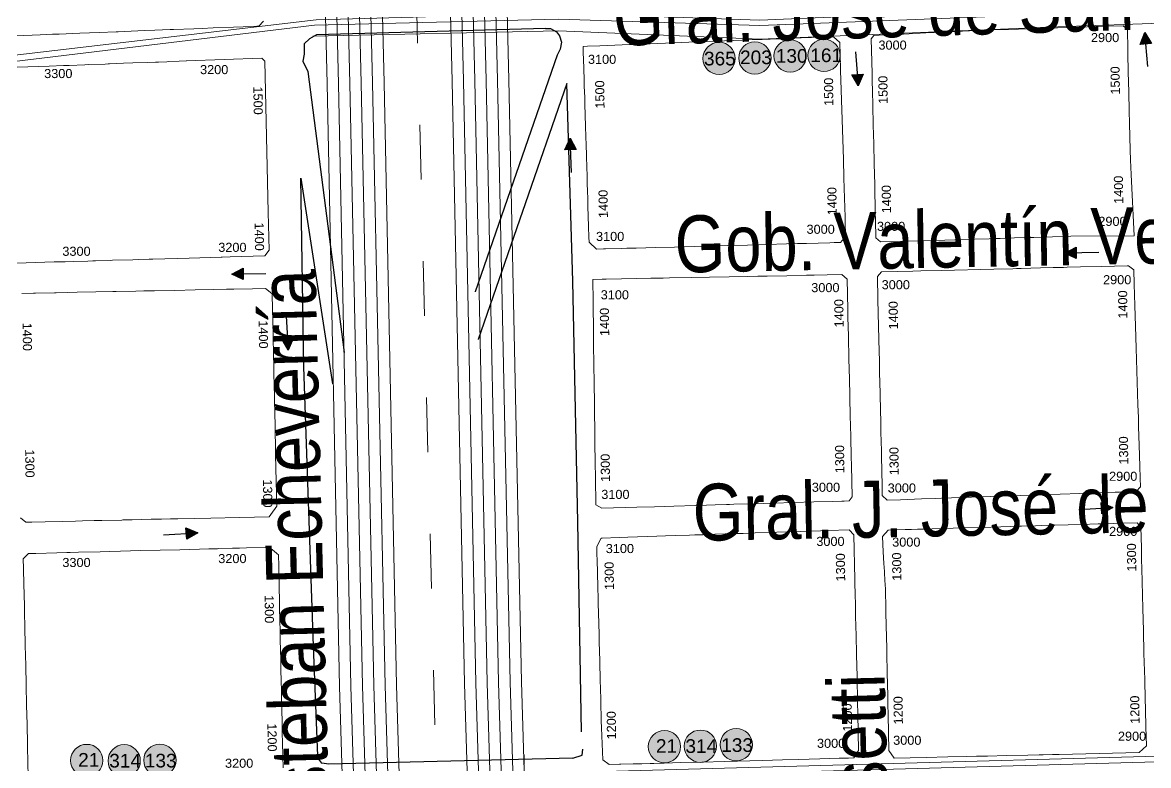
# Model space of a CAD drawing. Header units: millimetres. Extents: x 11558 to 23675, y 49449 to 61482.
# Drawn here: x 17395.4 to 17890.8, y 54716.5 to 55043.2 of the extents above; entities that cross this region are included whole.
import ezdxf

# ---------------------------------------------------------------- set-up
doc = ezdxf.new("R2010")
doc.units = ezdxf.units.MM
doc.linetypes.add('ACAD_ISO03W100', pattern=[30, 12, -18])
for name, color, linetype in [('0. autopistas', 254, 'Continuous'), ('0. plano base - nombres calles', 22, 'Continuous'), ('0. Plano Base - PLANO', 254, 'Continuous'), ('0. Plano base - sentido calles', 253, 'Continuous'), ('0.BARRIOS - DIVISIÓN', 12, 'ACAD_ISO03W100'), ('7. puesta en valor CC la lucila', 212, 'Continuous'), ('numeración', 7, 'Continuous')]:
    doc.layers.add(name, color=color, linetype=linetype)
for name, color, linetype, true_color in [('Linea 130 IDA', 7, 'Continuous', 0x26921c), ('Linea 133 ida', 7, 'Continuous', 0x940000), ('Linea 15 a Cap', 7, 'Continuous', 0x13f12d), ('Linea 15 a Prov', 7, 'Continuous', 0x077e15), ('linea 161 vuelta', 7, 'Continuous', 0x9d070c), ('Linea 194 ida', 7, 'Continuous', 0x8f148f), ('Linea 194 vuelta', 7, 'Continuous', 0x34dad7), ('Linea 203 REGRESO', 7, 'Continuous', 0x9e7700), ('Linea 21 IDA Ramal F', 7, 'Continuous', 0x001861), ('Linea 228 ida', 7, 'Continuous', 0x8d6453), ('Linea 228 vuelta', 7, 'Continuous', 0x73a95b), ('Linea 314 IDA', 7, 'Continuous', 0x141414), ('Linea 314 REGRESO', 7, 'Continuous', 0xe00000), ('Linea 365 REGRESO', 7, 'Continuous', 0xcc3300), ('Linea 371', 7, 'Continuous', 0xfb0804), ('Linea 430', 7, 'Continuous', 0xdb7a0a), ('Linea 57 ida', 7, 'Continuous', 0xf6120e), ('Linea 57 vuelta', 7, 'Continuous', 0x71160a)]:
    doc.layers.add(name, color=color, linetype=linetype, true_color=true_color)
doc.layers.get('7. puesta en valor CC la lucila').off()
doc.styles.get("Standard").update_dxf_attribs({"font": 'arial.ttf'})

# ---------------------------------------------------------------- blocks, each defined once
blk = doc.blocks.new('MANZANAS')
at = {"layer": '0. Plano Base - PLANO', "color": 0, "linetype": 'Continuous', "lineweight": 5}
blk.add_line((5637562.08, 6177829.86), (5637564.05, 6177826.16), dxfattribs=at)
for points in [[(5637606.61, 6178107.64), (5637597.35, 6178102.47), (5637594.67, 6178103.19), (5637593.85, 6178104.68), (5637591.78, 6178108.45), (5637588.41, 6178114.59), (5637584.68, 6178121.38), (5637583.43, 6178123.65), (5637579, 6178131.7), (5637574.77, 6178139.4), (5637570.82, 6178146.59), (5637566.56, 6178154.34), (5637563.62, 6178159.67), (5637561.45, 6178163.63), (5637559.84, 6178166.55), (5637557.43, 6178170.94), (5637552.5, 6178179.92), (5637552.84, 6178181.74), (5637559.07, 6178185.35), (5637564.17, 6178188.31), (5637572.61, 6178193.22), (5637579.06, 6178196.96), (5637580.91, 6178198.04), (5637581.38, 6178198.31), (5637589.27, 6178202.89), (5637592.67, 6178204.87), (5637596.62, 6178207.16), (5637604.19, 6178211.4), (5637611.82, 6178215.68), (5637619.23, 6178219.83), (5637626.83, 6178224.09), (5637634.4, 6178228.33), (5637641.28, 6178232.18), (5637642.03, 6178232.6), (5637648.22, 6178236.07), (5637650.64, 6178235.45), (5637651.29, 6178234.27), (5637654.24, 6178228.87), (5637655.69, 6178226.24), (5637659.59, 6178219.11), (5637663.86, 6178211.32), (5637667.91, 6178203.93), (5637670.44, 6178199.31), (5637676.16, 6178188.89), (5637678.3, 6178185.19), (5637681.5, 6178179.67), (5637695.11, 6178156.23), (5637670.43, 6178143.25), (5637668.62, 6178142.24), (5637663.42, 6178139.34), (5637656.26, 6178135.34), (5637653.59, 6178133.85), (5637648.85, 6178131.21), (5637646.29, 6178129.78), (5637643.3, 6178128.11), (5637642.32, 6178127.57), (5637640.91, 6178126.78), (5637639.04, 6178125.74), (5637633.4, 6178122.59), (5637625.9, 6178118.4), (5637618.23, 6178114.12)], [(5637490.6, 6178043.54), (5637487.88, 6178042.03), (5637483.54, 6178043.28), (5637482.45, 6178045.23), (5637480.17, 6178049.31), (5637475.82, 6178057.11), (5637474.48, 6178059.51), (5637472.31, 6178063.4), (5637471.28, 6178065.24), (5637469.57, 6178068.31), (5637467.27, 6178072.41), (5637465.41, 6178075.75), (5637464.75, 6178076.94), (5637462.84, 6178080.35), (5637458.82, 6178087.55), (5637456.15, 6178092.33), (5637455.74, 6178093.07), (5637454.54, 6178095.21), (5637453.04, 6178097.9), (5637452.54, 6178098.8), (5637450.11, 6178103.14), (5637449.16, 6178104.85), (5637448.85, 6178105.41), (5637446.19, 6178110.17), (5637442.72, 6178116.38), (5637442.44, 6178116.88), (5637441.54, 6178118.49), (5637443.25, 6178119.47), (5637447.99, 6178122.17), (5637450.84, 6178123.79), (5637459.32, 6178128.62), (5637460.43, 6178129.25), (5637461.24, 6178129.71), (5637462.03, 6178130.16), (5637466.54, 6178132.73), (5637467.19, 6178133.1), (5637481.94, 6178141.5), (5637502.41, 6178153.16), (5637504.71, 6178154.47), (5637509.9, 6178157.43), (5637510.1, 6178157.54), (5637516.24, 6178161.04), (5637517.3, 6178161.64), (5637517.42, 6178161.71), (5637520.38, 6178163.39), (5637521.88, 6178164.25), (5637524.93, 6178165.99), (5637528.96, 6178168.28), (5637537.35, 6178173.06), (5637540.97, 6178172.1), (5637543.78, 6178167.07), (5637546.98, 6178161.33), (5637549.07, 6178157.59), (5637555.42, 6178146.22), (5637561.78, 6178134.83), (5637566.04, 6178127.19), (5637570.09, 6178119.93), (5637574.42, 6178112.19), (5637578.39, 6178105.07), (5637579.16, 6178103.69), (5637582.61, 6178097.52), (5637581.78, 6178094.14), (5637579.4, 6178092.82), (5637577.7, 6178091.87), (5637568.75, 6178086.91), (5637566.41, 6178085.61), (5637565.24, 6178084.96), (5637560.97, 6178082.59), (5637553.43, 6178078.41), (5637545.97, 6178074.27), (5637538.43, 6178070.08), (5637534.46, 6178067.88), (5637525.59, 6178062.96), (5637520.45, 6178060.11), (5637517.95, 6178058.72), (5637510.62, 6178054.65), (5637503.15, 6178050.51), (5637501.09, 6178049.36), (5637499.63, 6178048.55), (5637497.51, 6178047.37), (5637491.3, 6178043.93)], [(5637657.4, 6178005.93), (5637652.32, 6178003.06), (5637649.47, 6178003.81), (5637647.88, 6178006.72), (5637643.73, 6178014.28), (5637641.71, 6178017.97), (5637640.01, 6178021.08), (5637636.03, 6178028.35), (5637633.6, 6178032.78), (5637631.7, 6178036.24), (5637627.78, 6178043.39), (5637623.46, 6178051.29), (5637620.87, 6178056.01), (5637619, 6178059.42), (5637613.74, 6178069.01), (5637608.03, 6178079.44), (5637603.14, 6178088.37), (5637603.83, 6178090.96), (5637615.81, 6178097.58), (5637618.98, 6178099.33), (5637626.92, 6178103.71), (5637647.03, 6178114.81), (5637654.35, 6178118.84), (5637655.78, 6178119.63), (5637657.64, 6178120.66), (5637665.05, 6178124.75), (5637669.9, 6178127.43), (5637673.97, 6178129.67), (5637675.39, 6178130.46), (5637680.48, 6178133.27), (5637688.66, 6178137.78), (5637698.49, 6178143.21), (5637698.98, 6178143.48), (5637701.85, 6178142.95), (5637704.92, 6178137.47), (5637709.51, 6178129.27), (5637713.95, 6178121.33), (5637718.71, 6178112.82), (5637730.84, 6178091.16), (5637733.57, 6178086.28), (5637735.56, 6178082.72), (5637739.55, 6178075.59), (5637744.04, 6178067.57), (5637746.6, 6178062.99), (5637748.5, 6178059.59), (5637747.76, 6178056.95), (5637744.36, 6178055.04), (5637743.33, 6178054.45), (5637741.29, 6178053.3), (5637740.15, 6178052.66), (5637739.67, 6178052.39), (5637736.47, 6178050.58), (5637732.76, 6178048.48), (5637731.16, 6178047.58), (5637726.07, 6178044.71), (5637718.61, 6178040.49), (5637711.19, 6178036.3), (5637706.72, 6178033.78), (5637703.24, 6178031.81), (5637701.43, 6178030.79), (5637699.21, 6178029.54), (5637696.08, 6178027.77), (5637692.05, 6178025.49), (5637688.61, 6178023.55), (5637680.71, 6178019.09), (5637673.09, 6178014.78), (5637670.76, 6178013.47), (5637665.47, 6178010.49)], [(5637555.98, 6177949.51), (5637542.46, 6177941.96), (5637539.44, 6177942.12), (5637533.76, 6177952.7), (5637530.75, 6177958.32), (5637526.52, 6177966.2), (5637522.66, 6177973.4), (5637521.47, 6177975.61), (5637519.93, 6177978.47), (5637518.3, 6177981.53), (5637514.22, 6177989.12), (5637510.17, 6177996.68), (5637506.17, 6178004.13), (5637501.9, 6178012.09), (5637499.15, 6178017.2), (5637498.36, 6178018.69), (5637497.49, 6178020.31), (5637497.19, 6178020.87), (5637492.56, 6178029.49), (5637496.18, 6178031.45), (5637497.72, 6178032.29), (5637503.69, 6178035.54), (5637514.95, 6178041.66), (5637519.78, 6178044.29), (5637522.29, 6178045.66), (5637530.55, 6178050.15), (5637537.64, 6178054.01), (5637545.32, 6178058.18), (5637552.54, 6178062.11), (5637556.4, 6178064.21), (5637560.03, 6178066.19), (5637567.53, 6178070.27), (5637575.19, 6178074.43), (5637578.11, 6178076.02), (5637583.16, 6178078.77), (5637588.89, 6178081.88), (5637591.79, 6178081.16), (5637598.25, 6178069.4), (5637599.53, 6178067.09), (5637600.31, 6178065.68), (5637601.46, 6178063.58), (5637604.21, 6178058.57), (5637608.45, 6178050.86), (5637611.09, 6178046.08), (5637612.72, 6178043.11), (5637616.77, 6178035.74), (5637620.92, 6178028.2), (5637622.77, 6178024.84), (5637625.33, 6178020.19), (5637629.48, 6178012.64), (5637631.29, 6178009.34), (5637637.93, 6177997.27), (5637637.55, 6177995.01), (5637635.61, 6177993.93), (5637634.74, 6177993.44), (5637631.15, 6177991.44), (5637623.95, 6177987.42), (5637616.17, 6177983.08), (5637608.63, 6177978.88), (5637600.89, 6177974.56), (5637593.32, 6177970.34), (5637591.62, 6177969.39), (5637590.47, 6177968.74), (5637586.03, 6177966.27), (5637582.72, 6177964.42), (5637578.5, 6177962.07), (5637570.22, 6177957.45), (5637562.71, 6177953.26)], [(5637719.62, 6177910.49), (5637707.32, 6177903.74), (5637703.7, 6177905.67), (5637696.15, 6177919.47), (5637693.92, 6177923.55), (5637692.1, 6177926.89), (5637687.34, 6177935.58), (5637683.15, 6177943.25), (5637678.7, 6177951.38), (5637678.38, 6177951.97), (5637676.71, 6177955.01), (5637675.19, 6177957.8), (5637672.51, 6177962.7), (5637670.95, 6177965.55), (5637669.72, 6177967.8), (5637668.54, 6177969.79), (5637667.79, 6177971.05), (5637665.84, 6177974.33), (5637665.67, 6177974.62), (5637663.86, 6177977.67), (5637661.22, 6177982.11), (5637657.79, 6177987.89), (5637658.72, 6177991.52), (5637665.24, 6177995.15), (5637667.7, 6177996.53), (5637670.03, 6177997.82), (5637672.39, 6177999.14), (5637678.97, 6178002.81), (5637683.74, 6178005.46), (5637687.13, 6178007.36), (5637694.64, 6178011.54), (5637702.01, 6178015.65), (5637709.48, 6178019.81), (5637709.98, 6178020.09), (5637715.39, 6178023.1), (5637717.86, 6178024.48), (5637732.95, 6178032.89), (5637739.54, 6178036.57), (5637741.7, 6178037.77), (5637749.05, 6178041.87), (5637754.49, 6178044.89), (5637756.77, 6178043.95), (5637761.17, 6178036), (5637763.7, 6178031.41), (5637765.6, 6178027.97), (5637774.07, 6178012.62), (5637778.78, 6178004.1), (5637783.64, 6177995.29), (5637789.18, 6177985.28), (5637789.79, 6177984.17), (5637798.94, 6177967.6), (5637799.27, 6177967), (5637803.3, 6177959.7), (5637801.93, 6177955.63), (5637771.03, 6177938.71), (5637768.41, 6177937.27), (5637764.77, 6177935.28), (5637763.23, 6177934.43), (5637758.92, 6177932.06), (5637750.61, 6177927.5), (5637743.34, 6177923.51), (5637739.11, 6177921.19), (5637735.38, 6177919.14), (5637727.98, 6177915.08)], [(5637601.35, 6177845.64), (5637597.38, 6177843.44), (5637593.89, 6177844), (5637586.96, 6177856.17), (5637585.38, 6177858.95), (5637581.17, 6177866.58), (5637578.32, 6177871.73), (5637577.03, 6177874.07), (5637572.61, 6177882.09), (5637568.7, 6177889.16), (5637567.01, 6177892.22), (5637564.74, 6177896.35), (5637560.39, 6177904.21), (5637556.01, 6177912.16), (5637554.94, 6177914.09), (5637554.05, 6177915.7), (5637552.91, 6177917.77), (5637552.13, 6177919.18), (5637549.05, 6177924.76), (5637548.31, 6177926.09), (5637548.38, 6177930.21), (5637548.65, 6177930.39), (5637555.19, 6177934.07), (5637558.52, 6177935.95), (5637569.73, 6177942.26), (5637573.04, 6177944.12), (5637576.74, 6177946.2), (5637582.23, 6177949.3), (5637584.31, 6177950.46), (5637584.89, 6177950.8), (5637587.32, 6177952.16), (5637591.2, 6177954.35), (5637591.88, 6177954.73), (5637599.83, 6177959.2), (5637602.73, 6177960.83), (5637607.37, 6177963.44), (5637615.75, 6177968.17), (5637624.62, 6177973.16), (5637632.48, 6177977.58), (5637635.45, 6177979.25), (5637643.45, 6177983.75), (5637646.35, 6177982.7), (5637655.79, 6177965.46), (5637659.61, 6177958.5), (5637660.35, 6177957.13), (5637663.3, 6177951.75), (5637665.86, 6177947.09), (5637667.38, 6177944.32), (5637671.73, 6177936.38), (5637676.16, 6177928.28), (5637678.11, 6177924.73), (5637679.93, 6177921.42), (5637681.79, 6177918.02), (5637684.19, 6177913.63), (5637691.88, 6177899.59), (5637691.49, 6177895.66), (5637689.42, 6177894.51), (5637685.92, 6177892.57), (5637678.5, 6177888.45), (5637670.21, 6177883.85), (5637664.04, 6177880.42), (5637656.36, 6177876.16), (5637641.84, 6177868.11), (5637633.05, 6177863.23), (5637624.89, 6177858.7), (5637618.54, 6177855.18), (5637614.58, 6177852.98), (5637613.1, 6177852.16), (5637609.87, 6177850.37), (5637606.63, 6177848.57), (5637601.91, 6177845.95)]]:
    blk.add_lwpolyline(points, close=True, dxfattribs=at)
for points in [[(5637311.63, 6178063.53), (5637310.81, 6178060.56), (5637310.06, 6178060.14), (5637304.8, 6178057.14), (5637301.11, 6178055.04), (5637293.43, 6178050.65), (5637289.21, 6178048.24), (5637286, 6178046.41), (5637278.24, 6178041.99), (5637276.98, 6178041.27), (5637271.03, 6178037.87), (5637267.27, 6178035.73), (5637264.57, 6178034.19), (5637257.09, 6178029.92), (5637256.31, 6178029.47), (5637249.82, 6178025.77), (5637242.39, 6178021.53), (5637234.49, 6178017.03), (5637231.9, 6178015.55), (5637229.75, 6178014.32), (5637227.15, 6178012.84), (5637217.95, 6178007.59)], [(5637449.22, 6178000.74), (5637433.19, 6178109.76), (5637433.19, 6178112.76), (5637432.19, 6178115.76), (5637430.19, 6178117.76), (5637428.2, 6178118.76), (5637425.2, 6178118.77), (5637423.19, 6178117.77), (5637335.15, 6178068.85), (5637333.14, 6178065.86), (5637332.14, 6178062.86), (5637334.14, 6178058.86), (5637335.13, 6178055.85), (5637339.13, 6178052.85), (5637410.4, 6177950.49)], [(5637579.93, 6177850.62), (5637536.01, 6177931.66), (5637485.1, 6178024.71), (5637442.67, 6178100.66), (5637460.01, 6177982.75)], [(5637224.8, 6177995.48), (5637237.02, 6178002.42), (5637242.52, 6178005.55), (5637244.68, 6178006.77), (5637250.71, 6178010.2), (5637251.99, 6178010.93), (5637258.53, 6178014.64), (5637259.65, 6178015.28), (5637260.14, 6178015.56), (5637265.58, 6178018.65), (5637269.11, 6178020.66), (5637274.65, 6178023.8), (5637277.79, 6178025.59), (5637278.93, 6178026.23), (5637282.12, 6178028.05), (5637282.75, 6178028.41), (5637286.9, 6178030.76), (5637289.48, 6178032.23), (5637289.62, 6178032.31), (5637318.47, 6178048.7), (5637320.3, 6178048.09), (5637352.23, 6177989.88), (5637360.24, 6177975.29), (5637359.78, 6177972.13), (5637346.42, 6177964.69), (5637343.32, 6177962.97), (5637342.93, 6177962.75), (5637330.64, 6177955.91), (5637316.67, 6177948.13), (5637315.35, 6177947.39), (5637311.08, 6177945.01), (5637309.03, 6177943.88), (5637301.2, 6177939.52), (5637300.38, 6177939.06), (5637294.63, 6177935.86), (5637293.65, 6177935.31), (5637291.76, 6177934.26), (5637286.08, 6177931.1), (5637283, 6177929.38), (5637278.73, 6177927.01), (5637271.62, 6177923.05), (5637267.97, 6177921.01), (5637263.5, 6177918.53)], [(5637412.13, 6177935.93), (5637358.09, 6178009.83), (5637397.52, 6177936.79), (5637457.91, 6177829.73), (5637481.87, 6177787.71), (5637482.87, 6177786.71), (5637484.87, 6177785.71), (5637487.87, 6177786.71), (5637581.92, 6177838.61), (5637584.93, 6177841.61), (5637583.93, 6177844.11)], [(5637272.48, 6177908.19), (5637276.98, 6177910.64), (5637277.81, 6177911.09), (5637285.17, 6177915.1), (5637285.8, 6177915.45), (5637290.22, 6177917.86), (5637293.82, 6177919.82), (5637301.07, 6177923.77), (5637307.6, 6177927.33), (5637308.93, 6177928.06), (5637316.6, 6177932.24), (5637319.63, 6177933.89), (5637323.78, 6177936.15), (5637331.57, 6177940.4), (5637339.53, 6177944.74), (5637346.71, 6177948.65), (5637351.58, 6177951.31), (5637354.36, 6177952.83), (5637361.64, 6177956.8), (5637366.71, 6177959.56), (5637370.11, 6177958.92), (5637370.37, 6177958.87), (5637373.67, 6177952.82), (5637378.25, 6177944.43), (5637380.21, 6177940.84), (5637382.47, 6177936.71), (5637386.36, 6177929.58), (5637390.58, 6177921.86), (5637391.01, 6177921.07), (5637393.67, 6177916.2), (5637394.8, 6177914.13), (5637403.03, 6177899.06), (5637404.18, 6177896.95), (5637407.24, 6177891.35), (5637415.18, 6177876.81), (5637414.56, 6177872.41), (5637414.4, 6177871.26), (5637408.66, 6177868.11), (5637402.81, 6177864.9), (5637391.89, 6177858.91), (5637385.38, 6177855.34), (5637379.06, 6177851.87), (5637378.66, 6177851.65), (5637376.33, 6177850.38), (5637372.84, 6177848.47), (5637368.87, 6177846.29), (5637365.24, 6177844.29), (5637361.46, 6177842.22), (5637360.8, 6177841.86), (5637357.9, 6177840.27), (5637357.46, 6177840.03), (5637349.82, 6177835.84), (5637346.87, 6177834.22), (5637342.37, 6177831.75), (5637339.6, 6177830.24), (5637334.44, 6177827.41), (5637327.92, 6177823.83), (5637322.74, 6177820.99), (5637320.42, 6177819.72), (5637317.49, 6177820.36)], [(5637372.44, 6177721.9), (5637370.49, 6177725.45), (5637366.1, 6177733.44), (5637361.98, 6177740.95), (5637357.86, 6177748.46), (5637353.63, 6177756.16), (5637349.47, 6177763.73), (5637345.23, 6177771.47), (5637341.23, 6177778.75), (5637338.4, 6177783.9), (5637337.05, 6177786.37), (5637334.3, 6177791.37), (5637332.41, 6177794.82), (5637328.93, 6177801.16), (5637326.86, 6177804.94), (5637327.8, 6177807.99), (5637330.68, 6177809.58), (5637338.8, 6177814.07), (5637342.59, 6177816.16), (5637343.96, 6177816.92), (5637347.1, 6177818.65), (5637355.49, 6177823.29), (5637359.2, 6177825.34), (5637363.29, 6177827.6), (5637370.97, 6177831.85), (5637378.6, 6177836.06), (5637386.17, 6177840.24), (5637389.9, 6177842.31), (5637393.74, 6177844.43), (5637397.35, 6177846.43), (5637400.72, 6177848.29), (5637401.23, 6177848.57), (5637406.48, 6177851.47), (5637409.08, 6177852.91), (5637411.85, 6177854.44), (5637420.72, 6177859.34), (5637421.16, 6177859.23), (5637422.62, 6177858.89), (5637423.33, 6177858.73), (5637424.78, 6177858.39), (5637425.74, 6177858.16), (5637428.08, 6177853.9), (5637431.46, 6177847.71), (5637431.72, 6177847.23), (5637432.25, 6177846.26), (5637432.57, 6177845.68), (5637435.4, 6177840.52), (5637436.77, 6177838), (5637439.62, 6177832.8), (5637441.73, 6177828.94), (5637443.72, 6177825.31), (5637447.82, 6177817.81), (5637450.3, 6177813.28), (5637452.01, 6177810.15), (5637454.71, 6177805.22), (5637456.35, 6177802.23), (5637460.87, 6177793.96), (5637463.4, 6177789.35), (5637465.35, 6177785.78), (5637468.14, 6177780.68), (5637470.72, 6177775.97)]]:
    blk.add_lwpolyline(points, dxfattribs=at)
blk = doc.blocks.new('21 azul')
at = {"layer": 'Linea 21 IDA Ramal F', "lineweight": 211, "true_color": 0xededed}
h = blk.add_hatch(color=7, dxfattribs=at)
h.dxf.hatch_style = 1
edge = h.paths.add_edge_path()
edge.add_arc((0, 0), 7.11, 0, 360)
at = {"layer": 'Linea 21 IDA Ramal F', "lineweight": 9}
blk.add_circle((0, 0), 7.11, dxfattribs=at)
at = {"layer": 'Linea 21 IDA Ramal F', "lineweight": 211, "insert": (-3.78, 3.29), "char_height": 6, "attachment_point": 1}
blk.add_mtext_dynamic_manual_height_columns('21', width=8.5711, gutter_width=12.5, heights=[0], dxfattribs=at)
blk = doc.blocks.new('130 ida')
at = {"layer": 'Linea 130 IDA', "lineweight": 211, "true_color": 0xededed}
h = blk.add_hatch(color=7, dxfattribs=at)
h.dxf.hatch_style = 1
edge = h.paths.add_edge_path()
edge.add_arc((0, 0), 7.11, 0, 360)
at = {"layer": 'Linea 130 IDA', "lineweight": 9}
blk.add_circle((0, 0), 7.11, dxfattribs=at)
at = {"layer": 'Linea 130 IDA', "lineweight": 211, "insert": (-6.31, 3.02), "char_height": 6, "attachment_point": 1}
blk.add_mtext_dynamic_manual_height_columns('130', width=19.512, gutter_width=12.5, heights=[0], dxfattribs=at)
blk = doc.blocks.new('161vuelta')
at = {"layer": 'linea 161 vuelta', "lineweight": 211, "true_color": 0xededed}
h = blk.add_hatch(color=7, dxfattribs=at)
h.dxf.hatch_style = 1
edge = h.paths.add_edge_path()
edge.add_arc((0, 0), 7.11, 0, 360)
at = {"layer": 'linea 161 vuelta', "lineweight": 9}
blk.add_circle((0, 0), 7.11, dxfattribs=at)
at = {"layer": 'linea 161 vuelta', "lineweight": 9, "insert": (-6.03, 3.07), "char_height": 6, "attachment_point": 1}
blk.add_mtext_dynamic_manual_height_columns('161', width=16.4579, gutter_width=12.5, heights=[0], dxfattribs=at)
blk = doc.blocks.new('203 vuelta')
at = {"layer": 'Linea 203 REGRESO', "lineweight": 211, "true_color": 0xededed}
h = blk.add_hatch(color=7, dxfattribs=at)
h.dxf.hatch_style = 1
edge = h.paths.add_edge_path()
edge.add_arc((0, 0), 7.11, 0, 360)
at = {"layer": 'Linea 203 REGRESO', "lineweight": 9}
blk.add_circle((0, 0), 7.11, dxfattribs=at)
at = {"layer": 'Linea 203 REGRESO', "lineweight": 15, "insert": (-6.52, 3.31), "char_height": 6, "attachment_point": 1}
blk.add_mtext_dynamic_manual_height_columns('203', width=16.4579, gutter_width=12.5, heights=[0], dxfattribs=at)
blk = doc.blocks.new('314 ida')
at = {"layer": 'Linea 314 IDA', "lineweight": 211, "true_color": 0xededed}
h = blk.add_hatch(color=7, dxfattribs=at)
h.dxf.hatch_style = 1
edge = h.paths.add_edge_path()
edge.add_arc((0, 0), 7.11, 0, 360)
at = {"layer": 'Linea 314 IDA', "lineweight": 9}
blk.add_circle((0, 0), 7.11, dxfattribs=at)
at = {"layer": 'Linea 314 IDA', "lineweight": 15, "insert": (-6.58, 3.05), "char_height": 6, "attachment_point": 1}
blk.add_mtext_dynamic_manual_height_columns('314', width=8.7347, gutter_width=12.5, heights=[0], dxfattribs=at)
blk = doc.blocks.new('365 vuelta')
at = {"layer": 'Linea 365 REGRESO', "lineweight": 211, "true_color": 0xededed}
h = blk.add_hatch(color=7, dxfattribs=at)
h.dxf.hatch_style = 1
edge = h.paths.add_edge_path()
edge.add_arc((0, 0), 7.11, 0, 360)
at = {"layer": 'Linea 365 REGRESO', "lineweight": 9}
blk.add_circle((0, 0), 7.11, dxfattribs=at)
at = {"layer": 'Linea 365 REGRESO', "lineweight": 211, "insert": (-6.65, 2.93), "char_height": 6, "attachment_point": 1}
blk.add_mtext_dynamic_manual_height_columns('365', width=11.0529, gutter_width=12.5, heights=[0], dxfattribs=at)
blk = doc.blocks.new('133 ida')
at = {"layer": 'Linea 133 ida', "lineweight": 211, "true_color": 0xededed}
h = blk.add_hatch(color=7, dxfattribs=at)
h.dxf.hatch_style = 1
edge = h.paths.add_edge_path()
edge.add_arc((0, 0), 7.11, 0, 360)
at = {"layer": 'Linea 133 ida', "lineweight": 9}
blk.add_circle((0, 0), 7.11, dxfattribs=at)
at = {"layer": 'Linea 133 ida', "lineweight": 15, "insert": (-6.61, 2.83), "char_height": 6, "attachment_point": 1}
blk.add_mtext_dynamic_manual_height_columns('133', width=16.4579, gutter_width=12.5, heights=[0], dxfattribs=at)

msp = doc.modelspace()

# ---------------------------------------------------------------- hatches: boundary and pattern name
at = {"layer": '0. Plano base - sentido calles', "linetype": 'Continuous', "lineweight": 25, "ltscale": 2, "true_color": 0x1a1a1a}
h = msp.add_hatch(color=250, dxfattribs=at)
h.dxf.hatch_style = 1
h.paths.add_polyline_path([(17889.24, 55038.8), (17887.16, 55033.62), (17889.65, 55033.82)])
h.paths.add_polyline_path([(17889.24, 55038.8), (17889.65, 55033.82), (17892.14, 55034.03)])
h = msp.add_hatch(color=250, dxfattribs=at)
h.dxf.hatch_style = 1
h.paths.add_polyline_path([(17763.12, 55015.43), (17765.23, 55020.6), (17762.74, 55020.41)])
h.paths.add_polyline_path([(17763.12, 55015.43), (17762.74, 55020.41), (17760.25, 55020.23)])
h = msp.add_hatch(color=250, dxfattribs=at)
h.dxf.hatch_style = 1
h.paths.add_polyline_path([(17636.32, 54992.33), (17634.02, 54987.24), (17636.52, 54987.34)])
h.paths.add_polyline_path([(17636.32, 54992.33), (17636.52, 54987.34), (17639.01, 54987.43)])
h = msp.add_hatch(color=250, dxfattribs=at)
h.dxf.hatch_style = 1
h.paths.add_polyline_path([(17853.99, 54941.85), (17859.03, 54939.43), (17858.99, 54941.93)])
h.paths.add_polyline_path([(17853.99, 54941.85), (17858.99, 54941.93), (17858.95, 54944.43)])
h = msp.add_hatch(color=250, dxfattribs=at)
h.dxf.hatch_style = 1
h.paths.add_polyline_path([(17487.49, 54932.62), (17492.51, 54930.16), (17492.49, 54932.66)])
h.paths.add_polyline_path([(17487.49, 54932.62), (17492.49, 54932.66), (17492.47, 54935.16)])
h = msp.add_hatch(color=250, dxfattribs=at)
h.dxf.hatch_style = 1
h.paths.add_polyline_path([(17512.33, 54899.06), (17514.54, 54904.2), (17512.04, 54904.05)])
h.paths.add_polyline_path([(17512.33, 54899.06), (17512.04, 54904.05), (17509.54, 54903.91)])
h = msp.add_hatch(color=250, dxfattribs=at)
h.dxf.hatch_style = 1
h.paths.add_polyline_path([(17875.18, 54829.97), (17870.03, 54832.16), (17870.18, 54829.66)])
h.paths.add_polyline_path([(17875.18, 54829.97), (17870.18, 54829.66), (17870.34, 54827.17)])
h = msp.add_hatch(color=250, dxfattribs=at)
h.dxf.hatch_style = 1
h.paths.add_polyline_path([(17472.48, 54818.78), (17467.34, 54820.97), (17467.49, 54818.48)])
h.paths.add_polyline_path([(17472.48, 54818.78), (17467.49, 54818.48), (17467.64, 54815.98)])

# ---------------------------------------------------------------- linework, layer by layer
at = {"layer": '0. autopistas'}
for p, q in [((17625.46, 55040.58), (17524.77, 55037.77)), ((17625.46, 55040.58), (17627.69, 55040.55)), ((17627.69, 55040.55), (17630.35, 55039.16)), ((17630.35, 55039.16), (17631.66, 55037.35)), ((17521.61, 55036.03), (17519.34, 55033.83)), ((17524.77, 55037.77), (17521.61, 55036.03)), ((17631.66, 55037.35), (17632.51, 55034.65)), ((17632.51, 55034.65), (17632.02, 55031.53)), ((17519.27, 55029.36), (17518.77, 55026.24)), ((17519.34, 55033.83), (17519.27, 55029.36)), ((17632.02, 55031.53), (17630.63, 55028.87)), ((17518.77, 55026.24), (17520.93, 55021.73)), ((17630.63, 55028.87), (17594.6, 54924.73)), ((17520.93, 55021.73), (17536.99, 54898.04)), ((17634.85, 55016.42), (17595.88, 54903.8)), ((17637.49, 54929.46), (17634.85, 55016.42)), ((17517.92, 54974.82), (17531.8, 54884.32)), ((17519.24, 54891.83), (17517.92, 54974.82)), ((17639.77, 54823.42), (17637.49, 54929.46)), ((17523.47, 54768.98), (17519.24, 54891.83)), ((17641.38, 54731.25), (17639.77, 54823.42)), ((17525.36, 54720.64), (17523.47, 54768.98)), ((17641.66, 54720.96), (17641.92, 54723.64)), ((17525.78, 54719.29), (17525.36, 54720.64)), ((17527.1, 54717.48), (17525.78, 54719.29)), ((17530.22, 54716.98), (17527.1, 54717.48)), ((17637.61, 54719.69), (17530.22, 54716.98)), ((17637.61, 54719.69), (17641.66, 54720.96))]:
    msp.add_line(p, q, dxfattribs=at)
at = {"layer": '0. autopistas', "linetype": 'ByBlock'}
msp.add_line((17615.97, 54721.07), (17616.01, 54716.87), dxfattribs=at)
at = {"layer": '0. Plano base - sentido calles', "color": 250, "linetype": 'Continuous', "lineweight": 25, "ltscale": 2, "true_color": 0x1a1a1a}
for points in [[(17890.47, 55023.85), (17889.24, 55038.8), (17892.14, 55034.03), (17887.16, 55033.62), (17889.24, 55038.8)], [(17761.98, 55030.39), (17763.12, 55015.43), (17760.25, 55020.23), (17765.23, 55020.6), (17763.12, 55015.43)], [(17636.91, 54977.34), (17636.32, 54992.33), (17639.01, 54987.43), (17634.02, 54987.24), (17636.32, 54992.33)], [(17868.99, 54942.1), (17853.99, 54941.85), (17858.95, 54944.43), (17859.03, 54939.43), (17853.99, 54941.85)], [(17502.49, 54932.74), (17487.49, 54932.62), (17492.47, 54935.16), (17492.51, 54930.16), (17487.49, 54932.62)], [(17511.46, 54914.03), (17512.33, 54899.06), (17509.54, 54903.91), (17514.54, 54904.2), (17512.33, 54899.06)], [(17860.2, 54829.06), (17875.18, 54829.97), (17870.34, 54827.17), (17870.03, 54832.16), (17875.18, 54829.97)], [(17457.5, 54817.87), (17472.48, 54818.78), (17467.64, 54815.98), (17467.34, 54820.97), (17472.48, 54818.78)]]:
    msp.add_lwpolyline(points, dxfattribs=at)
at = {"layer": '0.BARRIOS - DIVISIÓN', "color": 14, "lineweight": 18, "ltscale": 2}
for points in [[(19746.68, 55789.02), (19726.12, 55476.55), (19705.29, 55342.21), (19682.91, 54948.63), (19661.94, 54643.15), (19640.4, 54304.03), (19607.91, 53959.65), (19567.75, 53570.63), (19550.03, 53389.45), (19077.25, 53357.53), (18962.05, 53342.81), (18817.78, 53351.07), (18595.68, 53358.57), (18202.92, 53380.53), (17765.7, 53372.91), (17659.73, 53390.45), (17637.92, 53679.7), (17639.89, 53799.72), (17625.59, 53940.22), (17597.55, 54075.9), (17579.24, 54125.09), (17580.44, 54241.86), (17585.92, 54374.44), (17552.48, 55699.13)], [(15243.48, 55607.68), (15214.21, 55300.54), (15052.83, 55293.83), (15112.91, 54921.92), (14987.64, 54310.9), (17059.08, 54362.46), (17585.92, 54374.44), (17552.48, 55699.13), (15243.48, 55607.68)]]:
    msp.add_lwpolyline(points, dxfattribs=at)
at = {"layer": 'Linea 130 IDA', "lineweight": 15}
msp.add_lwpolyline([(16514.95, 55962.65), (16678.8, 55969.33), (16755.15, 55972.06), (16816.25, 55821.24), (16877.41, 55674.74), (16927.52, 55598.9), (16973.23, 55526.9), (17021.64, 55454.16), (17070.51, 55378.89), (17063.57, 55274.56), (17058.62, 55200.84), (17057.32, 55188.71), (17052.01, 55113.61), (17046.99, 55022.21), (17043.06, 55012.58), (17256.97, 55020.84), (17381.95, 55024.92), (17523.85, 55042.02), (17631.22, 55044.79), (17719.85, 55041.94), (18496.71, 55071.93)], dxfattribs=at)
at = {"layer": 'Linea 133 ida', "lineweight": 15}
msp.add_lwpolyline([(19562.59, 53365.53), (19583.19, 53563.54), (19603.79, 53766.03), (19616.26, 53891.75), (19630.97, 54062.57), (19646.27, 54181.66), (19657.19, 54298.97), (19673.26, 54494.3), (19682.32, 54637.76), (19691.69, 54754.78, 0.452211), (19684.26, 54762.45, -0.013337), (19426.39, 54756.93), (18399.86, 54732.21), (15988.39, 54664.92)], format="xyb", dxfattribs=at)
at = {"layer": 'Linea 15 a Cap', "lineweight": 15}
msp.add_lwpolyline([(17583.77, 54155.58), (17556.37, 54318.32), (17549.99, 54417.58), (17539.93, 54751.32), (17534.46, 55016.32), (17524.11, 55438.26), (17505.75, 55745.77), (17489.22, 56100.17)], dxfattribs=at)
at = {"layer": 'Linea 15 a Prov', "lineweight": 15}
msp.add_lwpolyline([(17652.62, 54168.22), (17625.99, 54326.4), (17619.92, 54420.88), (17609.91, 54753.1), (17604.45, 55017.9), (17594.06, 55441.21), (17575.66, 55749.48), (17559.15, 56103.3)], dxfattribs=at)
at = {"layer": 'linea 161 vuelta', "lineweight": 15}
msp.add_lwpolyline([(16377.73, 54990.61), (16669.3, 55001.24), (16932.55, 55011.67), (17180.19, 55020.92), (17380.77, 55027.58), (17524.55, 55044.5), (17631.36, 55047.33), (17719.89, 55044.23), (17883.27, 55051.21), (18139.01, 55062.11), (18475.66, 55074.32), (18885.17, 55091.23), (19228.11, 55104.31), (19439.91, 55114.21), (19611.13, 55120.88), (19764.84, 55124.7), (19906.17, 55129.23), (20013.12, 55131.85), (20354.35, 55141.12)], dxfattribs=at)
at = {"layer": 'Linea 194 ida', "lineweight": 15}
msp.add_lwpolyline([(17593.6, 54157.39), (17566.31, 54319.47), (17559.98, 54418.05), (17549.93, 54751.57), (17544.46, 55016.55), (17534.1, 55438.68), (17515.74, 55746.3), (17499.21, 56100.62)], dxfattribs=at)
at = {"layer": 'Linea 194 vuelta', "lineweight": 15}
msp.add_lwpolyline([(17642.79, 54166.41), (17616.05, 54325.24), (17609.93, 54420.41), (17599.91, 54752.84), (17594.45, 55017.68), (17584.07, 55440.79), (17565.67, 55748.95), (17549.16, 56102.85)], dxfattribs=at)
at = {"layer": 'Linea 203 REGRESO', "lineweight": 15}
msp.add_lwpolyline([(17523.21, 55037.23), (17631.24, 55039.57), (17719.9, 55035.95), (17846.79, 55041.18), (18019.71, 55047.33), (18167.44, 55053.52), (18398.27, 55061.31), (18594.41, 55069.53), (18686.01, 55073.37), (18908.07, 55082.84), (19037.84, 55088.37), (19150.67, 55093.18), (19290.54, 55099.15), (19414.38, 55104.43), (19525.71, 55108.38), (19669.66, 55114.37)], dxfattribs=at)
at = {"layer": 'Linea 21 IDA Ramal F', "lineweight": 15}
msp.add_lwpolyline([(19562.13, 53371.55), (19621.52, 53946.06), (19625.4, 53955.63), (19767.33, 53958.9), (19770.79, 54073.68), (19635.35, 54071.36), (19585.14, 54090.3), (18810.43, 54075.61), (18549.02, 54068.43), (18529.95, 54738.19), (17132.56, 54699.44), (17130.04, 54812.7), (17036.25, 54809.78), (17066.66, 55023.36), (17072.07, 55096.53), (17078.98, 55194.89), (16604.74, 55179.32), (16699.03, 55011.97)], dxfattribs=at)
at = {"layer": 'Linea 228 ida', "lineweight": 15}
msp.add_lwpolyline([(17637.87, 54165.51), (17611.07, 54324.67), (17604.93, 54420.17), (17594.91, 54752.72), (17589.45, 55017.56), (17579.07, 55440.58), (17560.68, 55748.69), (17544.16, 56102.63)], dxfattribs=at)
at = {"layer": 'Linea 228 vuelta', "lineweight": 15}
msp.add_lwpolyline([(17588.68, 54156.48), (17561.34, 54318.9), (17554.98, 54417.82), (17544.93, 54751.45), (17539.46, 55016.43), (17529.11, 55438.47), (17510.75, 55746.03), (17494.21, 56100.39)], dxfattribs=at)
at = {"layer": 'Linea 371', "lineweight": 15}
for points in [[(17725.56, 53456.25), (17715.08, 53668.5), (17705.9, 53842.77), (17685.3, 54029.52), (17657.54, 54169.12), (17630.96, 54326.97), (17624.91, 54421.12), (17614.91, 54753.22), (17609.44, 55018.02), (17599.05, 55441.42), (17580.65, 55749.75), (17564.14, 56103.52), (17552.21, 56382.28), (17540.9, 56622.56), (17522.31, 56715.45), (17438.74, 57119.43), (17385.05, 57385.09), (17331.8, 57583.94), (17287.45, 57721.37), (17289.44, 57848.9), (17264.06, 57918.91), (17222.67, 57987.51), (17161.06, 58051.63), (17029.71, 58350.34)], [(17636.76, 53442.38), (17654.97, 53669), (17646.08, 53837.9), (17625.94, 54020.36), (17598.52, 54158.29), (17571.29, 54320.05), (17564.97, 54418.29), (17554.93, 54751.7), (17549.46, 55016.66), (17539.1, 55438.89), (17520.73, 55746.56), (17504.2, 56100.84), (17492.27, 56379.59), (17481.18, 56615.22), (17463.51, 56703.48), (17379.95, 57107.41), (17326.61, 57371.38), (17274.12, 57567.38), (17230.04, 57711.91), (17164.68, 57798.69), (17136.71, 57844.98), (17111.1, 57931.49), (17102.76, 58035.15), (16974.79, 58326.18)]]:
    msp.add_lwpolyline(points, dxfattribs=at)
at = {"layer": 'Linea 430', "lineweight": 15}
for points in [[(17578.85, 54154.68), (17551.39, 54317.74), (17544.99, 54417.35), (17534.93, 54751.19), (17529.47, 55016.21), (17519.11, 55438.05), (17500.76, 55745.5), (17484.22, 56099.95)], [(17647.71, 54167.32), (17621.02, 54325.82), (17614.92, 54420.65), (17604.91, 54752.97), (17599.45, 55017.79), (17589.06, 55441), (17570.66, 55749.22), (17554.15, 56103.07)]]:
    msp.add_lwpolyline(points, dxfattribs=at)
at = {"layer": 'Linea 57 ida', "lineweight": 15}
msp.add_lwpolyline([(17632.95, 54164.61), (17606.1, 54324.09), (17599.94, 54419.94), (17589.92, 54752.59), (17584.45, 55017.45), (17574.07, 55440.37), (17555.68, 55748.42), (17539.17, 56102.4)], dxfattribs=at)
at = {"layer": 'Linea 57 vuelta', "lineweight": 15}
msp.add_lwpolyline([(17603.44, 54159.19), (17576.26, 54320.63), (17569.97, 54418.52), (17559.93, 54751.83), (17554.46, 55016.77), (17544.1, 55439.1), (17525.72, 55746.83), (17509.2, 56101.06)], dxfattribs=at)

# ---------------------------------------------------------------- block references
at = {"layer": '0. Plano Base - PLANO', "color": 28, "lineweight": 5, "true_color": 0x0d0d0d, "rotation": 332.5463477508169}
msp.add_blockref('MANZANAS', (-7833237.48, -2828296.13), dxfattribs=at)
at = {"layer": '7. puesta en valor CC la lucila', "color": 250, "lineweight": 30, "rotation": 332.5463477508169}
msp.add_blockref('MANZANAS', (-7833237.48, -2828296.13), dxfattribs=at)
at = {"layer": 'Linea 130 IDA', "lineweight": 15}
msp.add_blockref('130 ida', (17733.15, 55028.55), dxfattribs=at)
at = {"layer": 'Linea 133 ida', "lineweight": 15}
for p in [(17709.44, 54725.61), (17455.84, 54718.76)]:
    msp.add_blockref('133 ida', p, dxfattribs=at)
at = {"layer": 'linea 161 vuelta', "lineweight": 15}
msp.add_blockref('161vuelta', (17748.04, 55028.77), dxfattribs=at)
at = {"layer": 'Linea 203 REGRESO', "lineweight": 15}
msp.add_blockref('203 vuelta', (17717.64, 55027.62), dxfattribs=at)
at = {"layer": 'Linea 21 IDA Ramal F', "color": 188, "lineweight": 15, "true_color": 0x0a090b}
for p in [(17677.86, 54724.74), (17423.67, 54718.65)]:
    msp.add_blockref('21 azul', p, dxfattribs=at)
at = {"layer": 'Linea 314 REGRESO', "lineweight": 15}
for p in [(17693.66, 54724.95), (17440.14, 54718.52)]:
    msp.add_blockref('314 ida', p, dxfattribs=at)
at = {"layer": 'Linea 365 REGRESO', "lineweight": 15}
msp.add_blockref('365 vuelta', (17701.89, 55027.45), dxfattribs=at)

# ---------------------------------------------------------------- texts
at = {"layer": '0. plano base - nombres calles', "color": 250, "lineweight": 15, "true_color": 0x1a1a1a, "char_height": 25, "attachment_point": 1}
for s, insert, rotation in [('{\\fArial Narrow|b0|i0|c0|p34;Gral. José de San Martín}', (17654.82, 55057.96), 1.779), ('{\\fArial Narrow|b0|i0|c0|p34;Gob. Valentín Vergara}', (17682.07, 54958.21), 1.0836), ('{\\fArial Narrow|b0|i0|c0|p34;Esteban Echeverría}', (17505.54, 54682.82), 91.4248), ('{\\fArial Narrow|b0|i0|c0|p34;Gral. J. José de Urquiza}', (17690.05, 54840.21), 1.0836), ('{\\fArial Narrow|b0|i0|c0|p34;Cnel. Manue Rosetti}', (17756.15, 54497.06), 91.4248)]:
    msp.add_mtext_dynamic_manual_height_columns(s, width=329.255, gutter_width=12.5, heights=[0], dxfattribs=dict(at, insert=insert, rotation=rotation))
at = {"layer": 'numeración', "color": 251, "true_color": 0x606162, "char_height": 4, "attachment_point": 1}
for s, insert in [('3000', (17772, 55035.32)), ('2900', (17865.51, 55038.63)), ('3100', (17644.2, 55029.05)), ('3200', (17473.53, 55024.54)), ('3300', (17404.94, 55022.81)), ('3000', (17771.36, 54955.59)), ('2900', (17868.76, 54957.78)), ('3100', (17647.74, 54951.16)), ('3000', (17740.37, 54954.31)), ('3200', (17481.54, 54946.36)), ('3300', (17412.95, 54944.63)), ('3000', (17773.42, 54929.92)), ('2900', (17870.83, 54932.12)), ('3100', (17649.81, 54925.49)), ('3000', (17742.44, 54928.64)), ('2900', (17873.48, 54845.66)), ('3000', (17742.7, 54840.84)), ('3100', (17650.06, 54837.69)), ('3000', (17776.08, 54840.52)), ('2900', (17873.48, 54821.43)), ('3000', (17744.67, 54817.02)), ('3000', (17778.05, 54816.71)), ('3100', (17652.03, 54813.88)), ('3300', (17412.95, 54807.74)), ('3200', (17481.54, 54809.47)), ('3000', (17744.97, 54728.21)), ('3000', (17778.48, 54729.56)), ('2900', (17877.38, 54731.33)), ('3200', (17484.51, 54719.45))]:
    msp.add_mtext_dynamic_manual_height_columns(s, width=16.0314, gutter_width=12.5, heights=[0], dxfattribs=dict(at, insert=insert))
for s, insert, rotation in [('1500', (17772.08, 55007.39), 90.6203), ('1500', (17874.24, 55011.52), 90.6203), ('1500', (17500.99, 55015.14), 270.67), ('1500', (17647.49, 55005.33), 90.6203), ('1500', (17748.17, 55006.51), 90.6203), ('1400', (17875.71, 54963.43), 90.6203), ('1400', (17749.64, 54958.41), 90.6203), ('1400', (17773.56, 54959.3), 90.6203), ('1400', (17648.96, 54957.23), 90.6203), ('1400', (17501.56, 54955.3), 270.67), ('1400', (17877.57, 54912.97), 90.6203), ('1400', (17752.68, 54909.13), 90.6203), ('1400', (17776.6, 54908.24), 90.6203), ('1400', (17649.55, 54905.3), 90.6203), ('1400', (17399.44, 54911.26), 270.67), ('1400', (17503.32, 54912.28), 270.67), ('1300', (17877.92, 54848.79), 90.6203), ('1300', (17753.03, 54844.95), 90.6203), ('1300', (17776.94, 54844.07), 90.6203), ('1300', (17400.57, 54855.51), 270.67), ('1300', (17649.9, 54841.13), 90.6203), ('1300', (17505.2, 54842.32), 270.67), ('1300', (17881.45, 54801.75), 90.6203), ('1300', (17753.38, 54797.37), 90.6203), ('1300', (17778.12, 54797.69), 90.6203), ('1300', (17651.62, 54793.62), 90.6203), ('1300', (17505.92, 54791.44), 270.67), ('1200', (17778.75, 54734.48), 90.6203), ('1200', (17882.89, 54734.75), 90.6203), ('1200', (17756.38, 54731.31), 90.6203), ('1200', (17652.56, 54727.9), 90.6203), ('1200', (17507.17, 54735.03), 270.67)]:
    msp.add_mtext_dynamic_manual_height_columns(s, width=16.0314, gutter_width=12.5, heights=[0], dxfattribs=dict(at, insert=insert, rotation=rotation))

doc.saveas('drawing.dxf')
